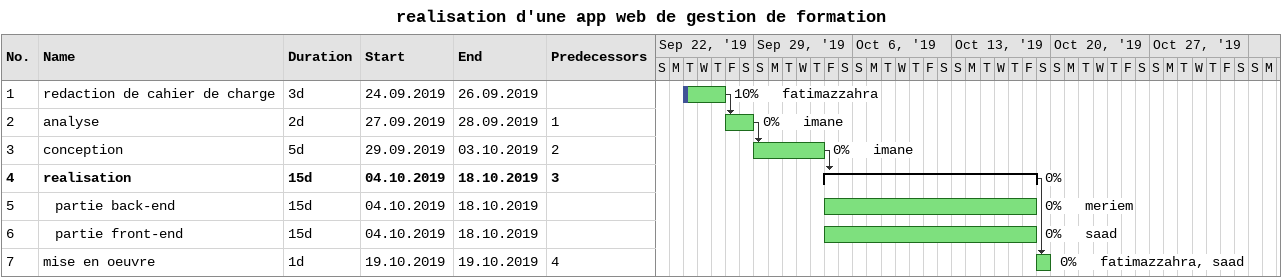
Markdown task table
realisation d'une app web de gestion de formation

| ID | Level | Task | Duration | Start | Finish | Predecessors | Resources | % complete |
|---|---|---|---|---|---|---|---|---|
| 1 | 1 | redaction de cahier de charge | 3d | 2019-09-24 | 2019-09-26 |  | fatimazzahra | 10 |
| 2 | 1 | analyse | 2d | 2019-09-27 | 2019-09-28 | 1 | imane | 0 |
| 3 | 1 | conception | 5d | 2019-09-29 | 2019-10-03 | 2 | imane | 0 |
| 4 | 1 | **realisation** | 15d | 2019-10-04 | 2019-10-18 | 3 |  | 0 |
| 5 | 2 | partie back-end | 15d | 2019-10-04 | 2019-10-18 |  | meriem | 0 |
| 6 | 2 | partie front-end | 15d | 2019-10-04 | 2019-10-18 |  | saad | 0 |
| 7 | 1 | mise en oeuvre | 1d | 2019-10-19 | 2019-10-19 | 4 | fatimazzahra, saad | 0 |
